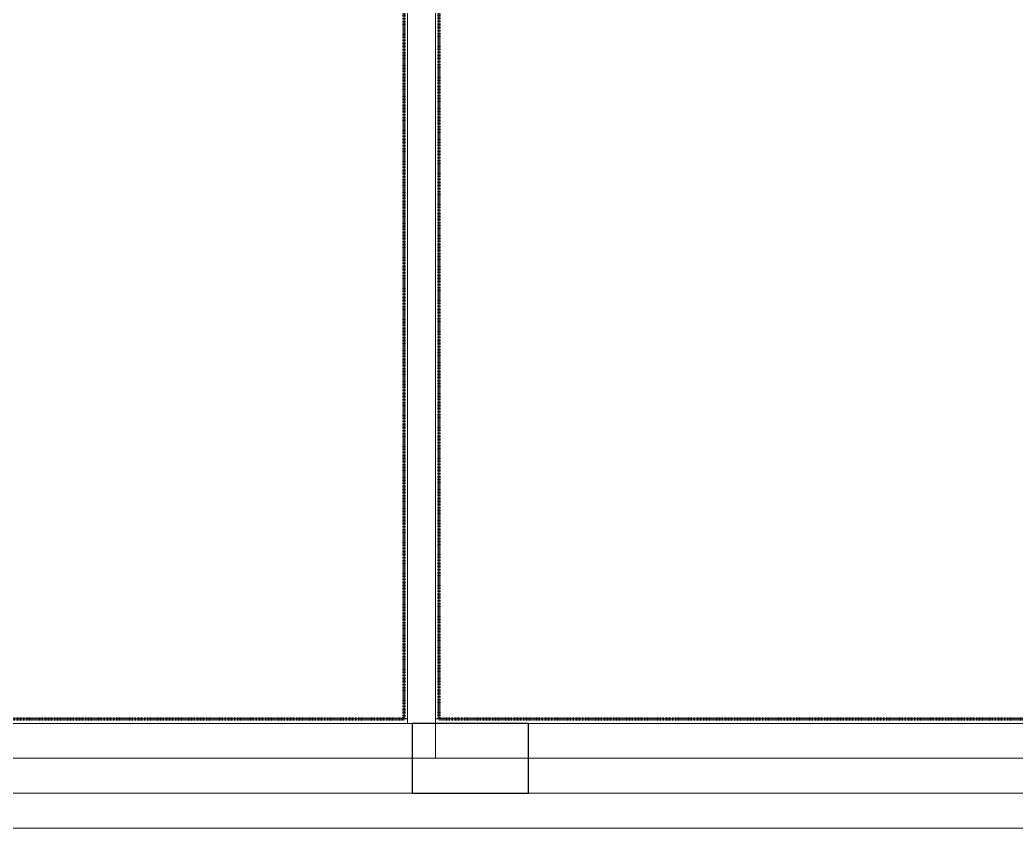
# Model space of a CAD drawing. Header units: millimetres. Extents: x -5300 to 98858, y -5196 to 93886.
# Drawn here: x 4062 to 8349, y -300 to 3175 of the extents above; entities that cross this region are included whole.
import ezdxf

# ---------------------------------------------------------------- set-up
doc = ezdxf.new("R2010")
doc.units = ezdxf.units.MM
doc.linetypes.add('Штрих', pattern=[6.35, 3.175, -3.175])
doc.linetypes.add('Штрих_2_', pattern=[6.35, 3.175, -3.175])
for name, color, linetype, lineweight, true_color in [('_Разделитель помещений_', 4, 'Штрих', 70, 0x00ffff), ('Колонны', 7, 'Continuous', 18, 0x7f7f7f), ('Перекрытия', 7, 'Continuous', 18, 0x7f7f7f), ('Стены', 7, 'Continuous', 18, 0x7f7f7f)]:
    doc.layers.add(name, color=color, linetype=linetype, lineweight=lineweight, true_color=true_color)

# ---------------------------------------------------------------- blocks, each defined once
blk = doc.blocks.new('ПЕР-002 - ПЕР-002-240075-Подвал')
at = {"layer": 'Перекрытия', "color": 254, "true_color": 0xd4d4d4}
for p, q in [((5730, 150), (5730, 3870)), ((5730, 3870), (5730, 150)), ((5850, 3870), (5850, 150)), ((5850, 150), (5850, 3870)), ((2530, 150), (5730, 150)), ((5730, 150), (2530, 150)), ((5730, 150), (5730, 150)), ((5850, 150), (12600, 150)), ((12600, 150), (5850, 150)), ((5850, 150), (5850, 150)), ((-150, -150), (12600, -150)), ((12600, -150), (-150, -150))]:
    blk.add_line(p, q, dxfattribs=at)
blk = doc.blocks.new('СТН-05 - СТН-05 2-241061-Подвал')
at = {"layer": 'Стены', "color": 254, "true_color": 0xd4d4d4}
blk.add_line((12700, 0), (0, 0), dxfattribs=at)
blk = doc.blocks.new('СТН-05 - СТН-05-241054-Подвал')
at = {"layer": 'Стены', "color": 254, "true_color": 0xd4d4d4}
for p, q in [((350, 150), (5750, 150)), ((5750, 150), (350, 150)), ((5750, 150), (1650, 150)), ((2530, 170), (5730, 170)), ((5730, 170), (2530, 170)), ((5730, 170), (2530, 170)), ((2530, 150), (5730, 150)), ((2530, 150), (5730, 150)), ((5730, 150), (2530, 150)), ((5730, 150), (5730, 170)), ((5730, 170), (5730, 170)), ((5730, 150), (5730, 170)), ((5730, 170), (5730, 150)), ((5730, 170), (5730, 170)), ((5730, 150), (5730, 150)), ((5730, 150), (5730, 150)), ((5750, 150), (5750, -150)), ((5750, -150), (5750, 150)), ((5750, 150), (5750, 150)), ((5750, -150), (5750, 150)), ((5750, 150), (5750, 150)), ((5850, 150), (5850, 170)), ((5850, 170), (12600, 170)), ((12600, 170), (5850, 170)), ((5850, 170), (5850, 170)), ((12600, 170), (5850, 170)), ((5850, 170), (5850, 170)), ((5850, 170), (5850, 150)), ((5850, 170), (5850, 150)), ((5850, 150), (5850, 150)), ((5850, 150), (12600, 150)), ((5850, 150), (12600, 150)), ((12600, 150), (5850, 150)), ((5850, 150), (5850, 150)), ((9250, 150), (6250, 150)), ((6250, 150), (6250, 150)), ((9250, 150), (6250, 150)), ((6250, 150), (6250, 150)), ((6250, 150), (6250, -150)), ((6250, 150), (6250, -150)), ((6250, -150), (6250, 150)), ((6250, 150), (9250, 150)), ((12600, -150), (-150, -150)), ((-150, -150), (12600, -150)), ((350, -150), (5750, -150)), ((5750, -150), (350, -150)), ((1650, -150), (5750, -150)), ((12600, -150), (2050, -150)), ((5750, -150), (5750, -150)), ((5750, -150), (5750, -150)), ((6250, -150), (6250, -150)), ((6250, -150), (9250, -150)), ((6250, -150), (6250, -150)), ((6250, -150), (9250, -150)), ((9250, -150), (6250, -150)), ((12600, -300), (-150, -300)), ((12600, -300), (-150, -300)), ((12600, -300), (2050, -300))]:
    blk.add_line(p, q, dxfattribs=at)
blk = doc.blocks.new('СТН-05 - СТН-05-241058-Подвал')
for name in ['СТН-05 - СТН-05-241054-Подвал', 'СТН-05 - СТН-05 2-241061-Подвал']:
    blk.add_blockref(name, (0, 0))
blk = doc.blocks.new('СТВ_Перегородка_Кирпич 156547 - СТВ_Перегородка_Кирпич 2-246843-Подвал')
at = {"layer": 'Стены', "color": 254, "true_color": 0xd4d4d4}
blk.add_line((5850, 0), (5850, 13370), dxfattribs=at)
blk = doc.blocks.new('СТВ_Перегородка_Кирпич 156547 - СТВ_Перегородка_Кирпич-246836-Подвал')
at = {"layer": 'Стены', "color": 254, "true_color": 0xd4d4d4}
for p, q in [((5730, 13490), (5730, 150)), ((5850, 13490), (5850, 150)), ((5715, 6590), (5715, 170)), ((5730, 6590), (5730, 170)), ((5850, 5735), (5850, 170)), ((5865, 5735), (5865, 170)), ((5715, 170), (5715, 3870)), ((5715, 3870), (5715, 170)), ((5730, 3870), (5730, 170)), ((5730, 3870), (5730, 170)), ((5730, 150), (5730, 3870)), ((5730, 3870), (5730, 150)), ((5850, 3870), (5850, 150)), ((5850, 3870), (5850, 150)), ((5850, 170), (5850, 3870)), ((5850, 3870), (5850, 170)), ((5865, 3870), (5865, 170)), ((5865, 3870), (5865, 170)), ((5715, 170), (5730, 170)), ((5715, 170), (5715, 170)), ((5715, 170), (5730, 170)), ((5730, 170), (5715, 170)), ((5715, 170), (5715, 170)), ((5730, 170), (5730, 170)), ((5730, 170), (5730, 170)), ((5730, 150), (5850, 150)), ((5730, 150), (5850, 150)), ((5730, 150), (5730, 150)), ((5850, 150), (5730, 150)), ((5730, 150), (5730, 150)), ((5850, 170), (5865, 170)), ((5850, 170), (5865, 170)), ((5850, 170), (5850, 170)), ((5865, 170), (5850, 170)), ((5850, 170), (5850, 170)), ((5850, 150), (5850, 150)), ((5850, 150), (5850, 150)), ((5865, 170), (5865, 170)), ((5865, 170), (5865, 170))]:
    blk.add_line(p, q, dxfattribs=at)
blk = doc.blocks.new('СТВ_Перегородка_Кирпич 156547 - СТВ_Перегородка_Кирпич 156547-246840-Подвал')
for name in ['СТВ_Перегородка_Кирпич 156547 - СТВ_Перегородка_Кирпич-246836-Подвал', 'СТВ_Перегородка_Кирпич 156547 - СТВ_Перегородка_Кирпич 2-246843-Подвал']:
    blk.add_blockref(name, (0, 0))
blk = doc.blocks.new('Железобетон - Колонны 500 x 300 40219 - Железобетон - Колонны 500 x 300 40219-384600-Подвал')
at = {"layer": 'Колонны', "color": 254, "lineweight": 25, "true_color": 0xd4d4d4}
for p, q in [((250, 150), (-250, 150)), ((-250, 150), (-250, -150)), ((250, -150), (250, 150)), ((-250, -150), (250, -150))]:
    blk.add_line(p, q, dxfattribs=at)
at = {"layer": 'Колонны', "color": 254, "true_color": 0xd4d4d4}
for p, q in [((-250, 150), (-250, 150)), ((250, 150), (250, 150)), ((-250, -150), (-250, -150)), ((250, -150), (250, -150))]:
    blk.add_line(p, q, dxfattribs=at)

msp = doc.modelspace()

# ---------------------------------------------------------------- linework, layer by layer
at = {"layer": '_Разделитель помещений_', "color": 131, "linetype": 'Штрих_2_', "true_color": 0xaaffff}
for p, q in [((5715, 170), (5715, 6575)), ((5865, 5735), (5865, 170)), ((2545, 170), (5715, 170)), ((5865, 170), (12580, 170))]:
    msp.add_line(p, q, dxfattribs=at)

# ---------------------------------------------------------------- block references
at = {"layer": 'Колонны', "color": 254, "true_color": 0xd4d4d4}
msp.add_blockref('Железобетон - Колонны 500 x 300 40219 - Железобетон - Колонны 500 x 300 40219-384600-Подвал', (6000, 0), dxfattribs=at)
at = {"layer": 'Перекрытия', "color": 254, "true_color": 0xd4d4d4}
msp.add_blockref('ПЕР-002 - ПЕР-002-240075-Подвал', (0, 0), dxfattribs=at)
at = {"layer": 'Стены', "color": 254, "true_color": 0xd4d4d4}
for name in ['СТВ_Перегородка_Кирпич 156547 - СТВ_Перегородка_Кирпич 156547-246840-Подвал', 'СТН-05 - СТН-05-241058-Подвал']:
    msp.add_blockref(name, (0, 0), dxfattribs=at)

doc.saveas('drawing.dxf')
